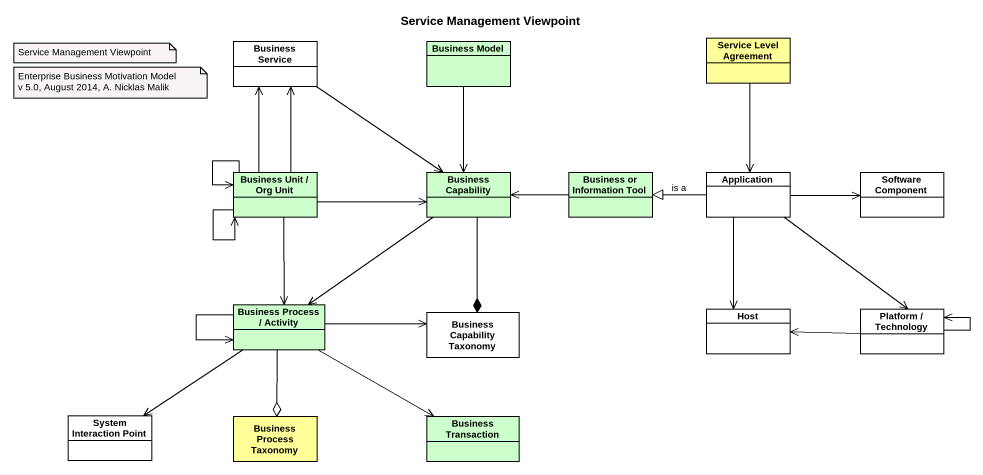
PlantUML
@startuml
title Service Management Viewpoint
hide circle
hide empty members
class "Business Service" as Business_Service #FFFFFF
class "Business Model" as Business_Model #CCFFCC
class "Service Level Agreement" as Service_Level_Agreement #FFFE99
class "Business Unit / Org Unit" as Business_Unit_Org_Unit #CCFFCC
class "Business Capability" as Business_Capability #CCFFCC
class "Business or Information Tool" as Business_or_Information_Tool #CCFFCC
class Application #FFFFFF
class "Software Component" as Software_Component #FFFFFF
class "Business Process / Activity" as Business_Process_Activity #CCFFCC
class "Business Capability Taxonomy" as Business_Capability_Taxonomy #FFFFFF
class Host #FFFFFF
class "Platform / Technology" as Platform_Technology #FFFFFF
class "System Interaction Point" as System_Interaction_Point #FFFFFF
class "Business Process Taxonomy" as Business_Process_Taxonomy #FFFE99
class "Business Transaction" as Business_Transaction #CCFFCC
Business_Service --> Business_Capability
Business_Model --> Business_Capability
Service_Level_Agreement --> Application
Business_Unit_Org_Unit -up-> Business_Service
Business_Unit_Org_Unit -up-> Business_Service
Business_Unit_Org_Unit --> Business_Unit_Org_Unit
Business_Unit_Org_Unit --> Business_Unit_Org_Unit
Business_Unit_Org_Unit -right-> Business_Capability
Business_Unit_Org_Unit --> Business_Process_Activity
Business_Capability --> Business_Process_Activity
Business_Capability --* Business_Capability_Taxonomy
Business_or_Information_Tool -left-> Business_Capability
Application -left-|> Business_or_Information_Tool : is a
Application -right-> Software_Component
Application --> Host
Application --> Platform_Technology
Business_Process_Activity --> Business_Process_Activity
Business_Process_Activity -right-> Business_Capability_Taxonomy
Business_Process_Activity --> System_Interaction_Point
Business_Process_Activity --o Business_Process_Taxonomy
Business_Process_Activity -right-> Business_Transaction
Platform_Technology -left-> Host
Platform_Technology --> Platform_Technology
note as N1
  Service Management Viewpoint
end note
note as N2
  Enterprise Business Motivation Model
  v 5.0, August 2014, A. Nicklas Malik
end note
@enduml
